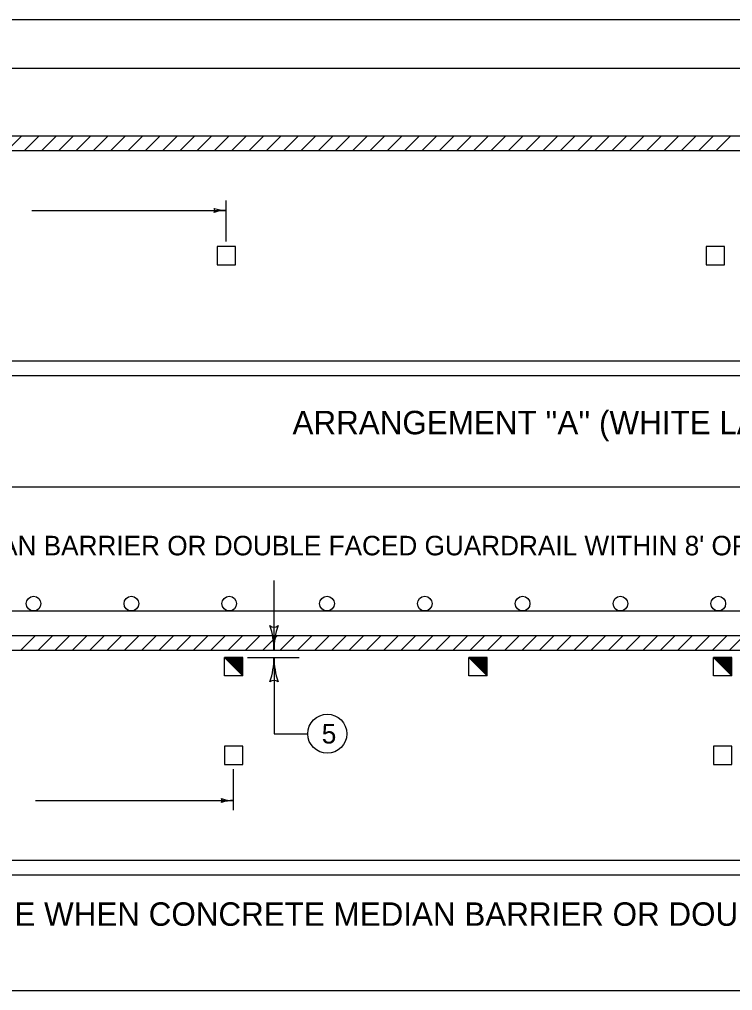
# Model space of a CAD drawing. Extents: x 1000 to 1075.5, y 1000 to 1022.
# Drawn here: x 1014.77 to 1022.06, y 1012.07 to 1022 of the extents above; entities that cross this region are included whole.
import ezdxf

# ---------------------------------------------------------------- set-up
doc = ezdxf.new("R2010")
doc.units = 0
doc.layers.add('Level 1', color=7, linetype='Continuous')
doc.layers.add('Level 10', color=7, linetype='Continuous')

msp = doc.modelspace()

# ---------------------------------------------------------------- linework, layer by layer
at = {"layer": 'Level 1'}
for p, q in [((1014.6419, 1020.6585), (1014.7919, 1020.8085)), ((1014.8188, 1020.6585), (1014.9688, 1020.8085)), ((1014.9955, 1020.6585), (1015.1455, 1020.8085)), ((1015.1723, 1020.6585), (1015.3223, 1020.8085)), ((1015.3491, 1020.6585), (1015.4991, 1020.8085)), ((1015.5258, 1020.6585), (1015.6758, 1020.8085)), ((1015.7026, 1020.6585), (1015.8526, 1020.8085)), ((1015.8794, 1020.6585), (1016.0294, 1020.8085)), ((1016.0562, 1020.6585), (1016.2062, 1020.8085)), ((1016.2329, 1020.6585), (1016.3829, 1020.8085)), ((1016.4098, 1020.6585), (1016.5598, 1020.8085)), ((1016.5865, 1020.6585), (1016.7365, 1020.8085)), ((1016.7633, 1020.6585), (1016.9133, 1020.8085)), ((1016.9401, 1020.6585), (1017.0901, 1020.8085)), ((1017.1168, 1020.6585), (1017.2668, 1020.8085)), ((1017.2936, 1020.6585), (1017.4436, 1020.8085)), ((1017.4703, 1020.6585), (1017.6203, 1020.8085)), ((1017.6472, 1020.6585), (1017.7972, 1020.8085)), ((1017.8239, 1020.6585), (1017.9739, 1020.8085)), ((1018.0007, 1020.6585), (1018.1507, 1020.8085)), ((1018.1775, 1020.6585), (1018.3275, 1020.8085)), ((1018.3543, 1020.6585), (1018.5043, 1020.8085)), ((1018.531, 1020.6585), (1018.681, 1020.8085)), ((1018.7078, 1020.6585), (1018.8578, 1020.8085)), ((1018.8846, 1020.6585), (1019.0346, 1020.8085)), ((1019.0613, 1020.6585), (1019.2113, 1020.8085)), ((1019.2382, 1020.6585), (1019.3882, 1020.8085)), ((1019.4149, 1020.6585), (1019.5649, 1020.8085)), ((1019.5917, 1020.6585), (1019.7417, 1020.8085)), ((1019.7685, 1020.6585), (1019.9185, 1020.8085)), ((1019.9453, 1020.6585), (1020.0953, 1020.8085)), ((1020.122, 1020.6585), (1020.272, 1020.8085)), ((1020.2988, 1020.6585), (1020.4488, 1020.8085)), ((1020.4756, 1020.6585), (1020.6256, 1020.8085)), ((1020.6523, 1020.6585), (1020.8023, 1020.8085)), ((1020.8292, 1020.6585), (1020.9792, 1020.8085)), ((1021.0059, 1020.6585), (1021.1559, 1020.8085)), ((1021.1827, 1020.6585), (1021.3327, 1020.8085)), ((1021.3595, 1020.6585), (1021.5095, 1020.8085)), ((1021.5363, 1020.6585), (1021.6863, 1020.8085)), ((1021.713, 1020.6585), (1021.863, 1020.8085)), ((1021.8898, 1020.6585), (1022.0398, 1020.8085)), ((1016.8827, 1019.7273), (1016.8827, 1020.1473)), ((1014.8956, 1020.0473), (1016.8827, 1020.0473)), ((1007, 1017.218), (1035.5, 1017.218)), ((1014.7813, 1015.5498), (1014.9313, 1015.6998)), ((1014.958, 1015.5498), (1015.108, 1015.6998)), ((1015.1348, 1015.5498), (1015.2848, 1015.6998)), ((1015.3115, 1015.5498), (1015.4615, 1015.6998)), ((1015.4883, 1015.5498), (1015.6383, 1015.6998)), ((1015.6651, 1015.5498), (1015.8151, 1015.6998)), ((1015.8418, 1015.5498), (1015.9918, 1015.6998)), ((1016.0187, 1015.5498), (1016.1687, 1015.6998)), ((1016.1954, 1015.5498), (1016.3454, 1015.6998)), ((1016.3722, 1015.5498), (1016.5222, 1015.6998)), ((1016.549, 1015.5498), (1016.699, 1015.6998)), ((1016.7258, 1015.5498), (1016.8758, 1015.6998)), ((1016.9025, 1015.5498), (1017.0525, 1015.6998)), ((1017.0793, 1015.5498), (1017.2293, 1015.6998)), ((1017.2561, 1015.5498), (1017.4061, 1015.6998)), ((1017.4328, 1015.5498), (1017.5828, 1015.6998)), ((1017.6097, 1015.5498), (1017.7597, 1015.6998)), ((1017.7864, 1015.5498), (1017.9364, 1015.6998)), ((1017.9632, 1015.5498), (1018.1132, 1015.6998)), ((1018.14, 1015.5498), (1018.29, 1015.6998)), ((1018.3168, 1015.5498), (1018.4668, 1015.6998)), ((1018.4935, 1015.5498), (1018.6435, 1015.6998)), ((1018.6703, 1015.5498), (1018.8203, 1015.6998)), ((1018.8471, 1015.5498), (1018.9971, 1015.6998)), ((1019.0238, 1015.5498), (1019.1738, 1015.6998)), ((1019.2007, 1015.5498), (1019.3507, 1015.6998)), ((1019.3774, 1015.5498), (1019.5274, 1015.6998)), ((1019.5542, 1015.5498), (1019.7042, 1015.6998)), ((1019.731, 1015.5498), (1019.881, 1015.6998)), ((1019.9078, 1015.5498), (1020.0578, 1015.6998)), ((1020.0845, 1015.5498), (1020.2345, 1015.6998)), ((1020.2613, 1015.5498), (1020.4113, 1015.6998)), ((1020.4381, 1015.5498), (1020.5881, 1015.6998)), ((1020.6148, 1015.5498), (1020.7648, 1015.6998)), ((1020.7916, 1015.5498), (1020.9416, 1015.6998)), ((1020.9684, 1015.5498), (1021.1184, 1015.6998)), ((1021.1452, 1015.5498), (1021.2952, 1015.6998)), ((1021.3219, 1015.5498), (1021.4719, 1015.6998)), ((1021.4988, 1015.5498), (1021.6488, 1015.6998)), ((1021.6755, 1015.5498), (1021.8255, 1015.6998)), ((1021.8523, 1015.5498), (1022.0023, 1015.6998)), ((1022.0291, 1015.5498), (1022.1791, 1015.6998)), ((1016.8637, 1015.2873), (1016.8637, 1015.4748)), ((1017.0512, 1015.4748), (1016.8637, 1015.4748)), ((1016.8637, 1015.4748), (1017.0512, 1015.2873)), ((1016.8712, 1015.4673), (1016.8712, 1015.4748)), ((1016.8762, 1015.4623), (1016.8762, 1015.4748)), ((1016.8812, 1015.4573), (1016.8812, 1015.4748)), ((1016.8862, 1015.4523), (1016.8862, 1015.4748)), ((1016.8912, 1015.4473), (1016.8912, 1015.4748)), ((1016.8962, 1015.4423), (1016.8962, 1015.4748)), ((1016.9012, 1015.4373), (1016.9012, 1015.4748)), ((1016.9062, 1015.4323), (1016.9062, 1015.4748)), ((1016.9112, 1015.4273), (1016.9112, 1015.4748)), ((1016.9162, 1015.4223), (1016.9162, 1015.4748)), ((1016.9212, 1015.4173), (1016.9212, 1015.4748)), ((1016.9262, 1015.4123), (1016.9262, 1015.4748)), ((1016.9312, 1015.4073), (1016.9312, 1015.4748)), ((1016.9362, 1015.4023), (1016.9362, 1015.4748)), ((1016.9412, 1015.3973), (1016.9412, 1015.4748)), ((1016.9462, 1015.3923), (1016.9462, 1015.4748)), ((1016.9512, 1015.3873), (1016.9512, 1015.4748)), ((1016.9562, 1015.3823), (1016.9562, 1015.4748)), ((1016.9612, 1015.3773), (1016.9612, 1015.4748)), ((1016.9662, 1015.3723), (1016.9662, 1015.4748)), ((1016.9712, 1015.3673), (1016.9712, 1015.4748)), ((1016.9762, 1015.3623), (1016.9762, 1015.4748)), ((1016.9812, 1015.3573), (1016.9812, 1015.4748)), ((1016.9862, 1015.3523), (1016.9862, 1015.4748)), ((1016.9912, 1015.3473), (1016.9912, 1015.4748)), ((1016.9962, 1015.3423), (1016.9962, 1015.4748)), ((1017.0012, 1015.3373), (1017.0012, 1015.4748)), ((1017.0062, 1015.3323), (1017.0062, 1015.4748)), ((1017.0112, 1015.3273), (1017.0112, 1015.4748)), ((1017.0162, 1015.3223), (1017.0162, 1015.4748)), ((1017.0212, 1015.3173), (1017.0212, 1015.4748)), ((1017.0262, 1015.3123), (1017.0262, 1015.4748)), ((1017.0312, 1015.3073), (1017.0312, 1015.4748)), ((1017.0362, 1015.3023), (1017.0362, 1015.4748)), ((1017.0412, 1015.2973), (1017.0412, 1015.4748)), ((1017.0462, 1015.2923), (1017.0462, 1015.4748)), ((1017.0512, 1015.2873), (1017.0512, 1015.4748)), ((1019.3637, 1015.2873), (1019.3637, 1015.4748)), ((1019.5512, 1015.4748), (1019.3637, 1015.4748)), ((1019.3637, 1015.4748), (1019.5512, 1015.2873)), ((1019.3712, 1015.4673), (1019.3712, 1015.4748)), ((1019.3762, 1015.4623), (1019.3762, 1015.4748)), ((1019.3812, 1015.4573), (1019.3812, 1015.4748)), ((1019.3862, 1015.4523), (1019.3862, 1015.4748)), ((1019.3912, 1015.4473), (1019.3912, 1015.4748)), ((1019.3962, 1015.4423), (1019.3962, 1015.4748)), ((1019.4012, 1015.4373), (1019.4012, 1015.4748)), ((1019.4062, 1015.4323), (1019.4062, 1015.4748)), ((1019.4112, 1015.4273), (1019.4112, 1015.4748)), ((1019.4162, 1015.4223), (1019.4162, 1015.4748)), ((1019.4212, 1015.4173), (1019.4212, 1015.4748)), ((1019.4262, 1015.4123), (1019.4262, 1015.4748)), ((1019.4312, 1015.4073), (1019.4312, 1015.4748)), ((1019.4362, 1015.4023), (1019.4362, 1015.4748)), ((1019.4412, 1015.3973), (1019.4412, 1015.4748)), ((1019.4462, 1015.3923), (1019.4462, 1015.4748)), ((1019.4512, 1015.3873), (1019.4512, 1015.4748)), ((1019.4562, 1015.3823), (1019.4562, 1015.4748)), ((1019.4612, 1015.3773), (1019.4612, 1015.4748)), ((1019.4662, 1015.3723), (1019.4662, 1015.4748)), ((1019.4712, 1015.3673), (1019.4712, 1015.4748)), ((1019.4762, 1015.3623), (1019.4762, 1015.4748)), ((1019.4812, 1015.3573), (1019.4812, 1015.4748)), ((1019.4862, 1015.3523), (1019.4862, 1015.4748)), ((1019.4912, 1015.3473), (1019.4912, 1015.4748)), ((1019.4962, 1015.3423), (1019.4962, 1015.4748)), ((1019.5012, 1015.3373), (1019.5012, 1015.4748)), ((1019.5062, 1015.3323), (1019.5062, 1015.4748)), ((1019.5112, 1015.3273), (1019.5112, 1015.4748)), ((1019.5162, 1015.3223), (1019.5162, 1015.4748)), ((1019.5212, 1015.3173), (1019.5212, 1015.4748)), ((1019.5262, 1015.3123), (1019.5262, 1015.4748)), ((1019.5312, 1015.3073), (1019.5312, 1015.4748)), ((1019.5362, 1015.3023), (1019.5362, 1015.4748)), ((1019.5412, 1015.2973), (1019.5412, 1015.4748)), ((1019.5462, 1015.2923), (1019.5462, 1015.4748)), ((1019.5512, 1015.2873), (1019.5512, 1015.4748)), ((1021.8637, 1015.2873), (1021.8637, 1015.4748)), ((1022.0512, 1015.4748), (1021.8637, 1015.4748)), ((1021.8637, 1015.4748), (1022.0512, 1015.2873)), ((1021.8712, 1015.4673), (1021.8712, 1015.4748)), ((1021.8762, 1015.4623), (1021.8762, 1015.4748)), ((1021.8812, 1015.4573), (1021.8812, 1015.4748)), ((1021.8862, 1015.4523), (1021.8862, 1015.4748)), ((1021.8912, 1015.4473), (1021.8912, 1015.4748)), ((1021.8962, 1015.4423), (1021.8962, 1015.4748)), ((1021.9012, 1015.4373), (1021.9012, 1015.4748)), ((1021.9062, 1015.4323), (1021.9062, 1015.4748)), ((1021.9112, 1015.4273), (1021.9112, 1015.4748)), ((1021.9162, 1015.4223), (1021.9162, 1015.4748)), ((1021.9212, 1015.4173), (1021.9212, 1015.4748)), ((1021.9262, 1015.4123), (1021.9262, 1015.4748)), ((1021.9312, 1015.4073), (1021.9312, 1015.4748)), ((1021.9362, 1015.4023), (1021.9362, 1015.4748)), ((1021.9412, 1015.3973), (1021.9412, 1015.4748)), ((1021.9462, 1015.3923), (1021.9462, 1015.4748)), ((1021.9512, 1015.3873), (1021.9512, 1015.4748)), ((1021.9562, 1015.3823), (1021.9562, 1015.4748)), ((1021.9612, 1015.3773), (1021.9612, 1015.4748)), ((1021.9662, 1015.3723), (1021.9662, 1015.4748)), ((1021.9712, 1015.3673), (1021.9712, 1015.4748)), ((1021.9762, 1015.3623), (1021.9762, 1015.4748)), ((1021.9812, 1015.3573), (1021.9812, 1015.4748)), ((1021.9862, 1015.3523), (1021.9862, 1015.4748)), ((1021.9912, 1015.3473), (1021.9912, 1015.4748)), ((1021.9962, 1015.3423), (1021.9962, 1015.4748)), ((1022.0012, 1015.3373), (1022.0012, 1015.4748)), ((1022.0062, 1015.3323), (1022.0062, 1015.4748)), ((1022.0112, 1015.3273), (1022.0112, 1015.4748)), ((1022.0162, 1015.3223), (1022.0162, 1015.4748)), ((1022.0212, 1015.3173), (1022.0212, 1015.4748)), ((1022.0262, 1015.3123), (1022.0262, 1015.4748)), ((1022.0312, 1015.3073), (1022.0312, 1015.4748)), ((1022.0362, 1015.3023), (1022.0362, 1015.4748)), ((1022.0412, 1015.2973), (1022.0412, 1015.4748)), ((1022.0462, 1015.2923), (1022.0462, 1015.4748)), ((1022.0512, 1015.2873), (1022.0512, 1015.4748)), ((1017.0512, 1015.2873), (1016.8637, 1015.2873)), ((1019.5512, 1015.2873), (1019.3637, 1015.2873)), ((1022.0512, 1015.2873), (1021.8637, 1015.2873)), ((1016.9574, 1013.9111), (1016.9574, 1014.3311)), ((1014.9335, 1014.0111), (1016.9574, 1014.0111)), ((1007, 1012.0673), (1035.5, 1012.0673))]:
    msp.add_line(p, q, dxfattribs=at)
for points in [[(1007.7577, 1020.8085), (1034.7577, 1020.8085)], [(1007.7577, 1020.6585), (1034.7577, 1020.6585)], [(1007.7577, 1018.5085), (1034.7577, 1018.5085)], [(1007.7577, 1018.3585), (1034.7577, 1018.3585)], [(1017.3706, 1015.5498), (1017.3706, 1016.2609)], [(1008.4124, 1015.9498), (1034.4124, 1015.9498)], [(1007.8374, 1015.6998), (1034.8374, 1015.6998)], [(1007.8374, 1015.5498), (1034.8374, 1015.5498)], [(1017.1012, 1015.4748), (1017.6263, 1015.4748)], [(1017.3706, 1015.4748), (1017.3706, 1014.6943), (1017.7155, 1014.6943)], [(1007.8374, 1013.3998), (1034.8374, 1013.3998)], [(1007.8374, 1013.2498), (1034.8374, 1013.2498)]]:
    msp.add_lwpolyline(points, dxfattribs=at)
for points in [[(1016.7889, 1019.4898), (1016.9764, 1019.4898), (1016.9764, 1019.6773), (1016.7889, 1019.6773)], [(1021.7889, 1019.4898), (1021.9764, 1019.4898), (1021.9764, 1019.6773), (1021.7889, 1019.6773)], [(1016.8637, 1014.3811), (1017.0512, 1014.3811), (1017.0512, 1014.5686), (1016.8637, 1014.5686)], [(1021.8637, 1014.3811), (1022.0512, 1014.3811), (1022.0512, 1014.5686), (1021.8637, 1014.5686)]]:
    msp.add_lwpolyline(points, close=True, dxfattribs=at)
for centre, radius in [((1014.9124, 1016.0248), 0.075), ((1015.9124, 1016.0248), 0.075), ((1016.9124, 1016.0248), 0.075), ((1017.9124, 1016.0248), 0.075), ((1018.9124, 1016.0248), 0.075), ((1019.9124, 1016.0248), 0.075), ((1020.9124, 1016.0248), 0.075), ((1021.9124, 1016.0248), 0.075), ((1017.9155, 1014.6943), 0.2)]:
    msp.add_circle(centre, radius, dxfattribs=at)
for centre, radius, start, end in [((1016.7341, 1020.0473), 0.0312, 318.7746, 40.89129), ((1016.8827, 1019.6566), 0.3906, 90, 108.66878), ((1016.8827, 1020.4379), 0.3906, 251.34716, 269.99389), ((1016.8827, 1019.6566), 0.3906, 89.98778, 90), ((1017.3707, 1015.8469), 0.0625, 228.7746, 310.89129), ((1016.5893, 1015.5498), 0.7812, 0, 18.66878), ((1018.1518, 1015.5498), 0.7812, 161.34716, 179.99389), ((1016.5893, 1015.5498), 0.7812, 359.98778, 0), ((1016.5893, 1015.4748), 0.7812, 341.34716, 359.99389), ((1018.1518, 1015.4748), 0.7812, 179.98778, 180), ((1018.1518, 1015.4748), 0.7812, 180, 198.66878), ((1017.3705, 1015.1778), 0.0625, 48.7746, 130.89129), ((1016.8089, 1014.0111), 0.0312, 318.7746, 40.89129), ((1016.9574, 1014.4017), 0.3906, 251.34716, 269.99389), ((1016.9574, 1013.6205), 0.3906, 90, 108.66878), ((1016.9574, 1013.6205), 0.3906, 89.98778, 90)]:
    msp.add_arc(centre, radius, start, end, dxfattribs=at)
at = {"layer": 'Level 10'}
for p, q in [((1000, 1022), (1036, 1022)), ((1007, 1021.5), (1035.5, 1021.5))]:
    msp.add_line(p, q, dxfattribs=at)

# ---------------------------------------------------------------- texts
at = {"layer": 'Level 1'}
for s, height, p in [("ARRANGEMENT ''A'' (WHITE LANE LINES)", 0.24, (1017.5598, 1017.7567)), ("CONCRETE MEDIAN BARRIER OR DOUBLE FACED GUARDRAIL WITHIN 8' OF DRIVING LANE", 0.2, (1012.3266, 1016.5186)), ('5', 0.2, (1017.8588, 1014.5943)), ("ARRANGEMENT ''B'' (MEDIAN EDGE LINE WHEN CONCRETE MEDIAN BARRIER OR DOUBLE FACED GUARDRAIL IS WITHIN 8' OF DRIVING LANE)", 0.24, (1008.6402, 1012.7298))]:
    msp.add_text(s, height=height, dxfattribs=at).set_placement(p)

doc.saveas('drawing.dxf')
